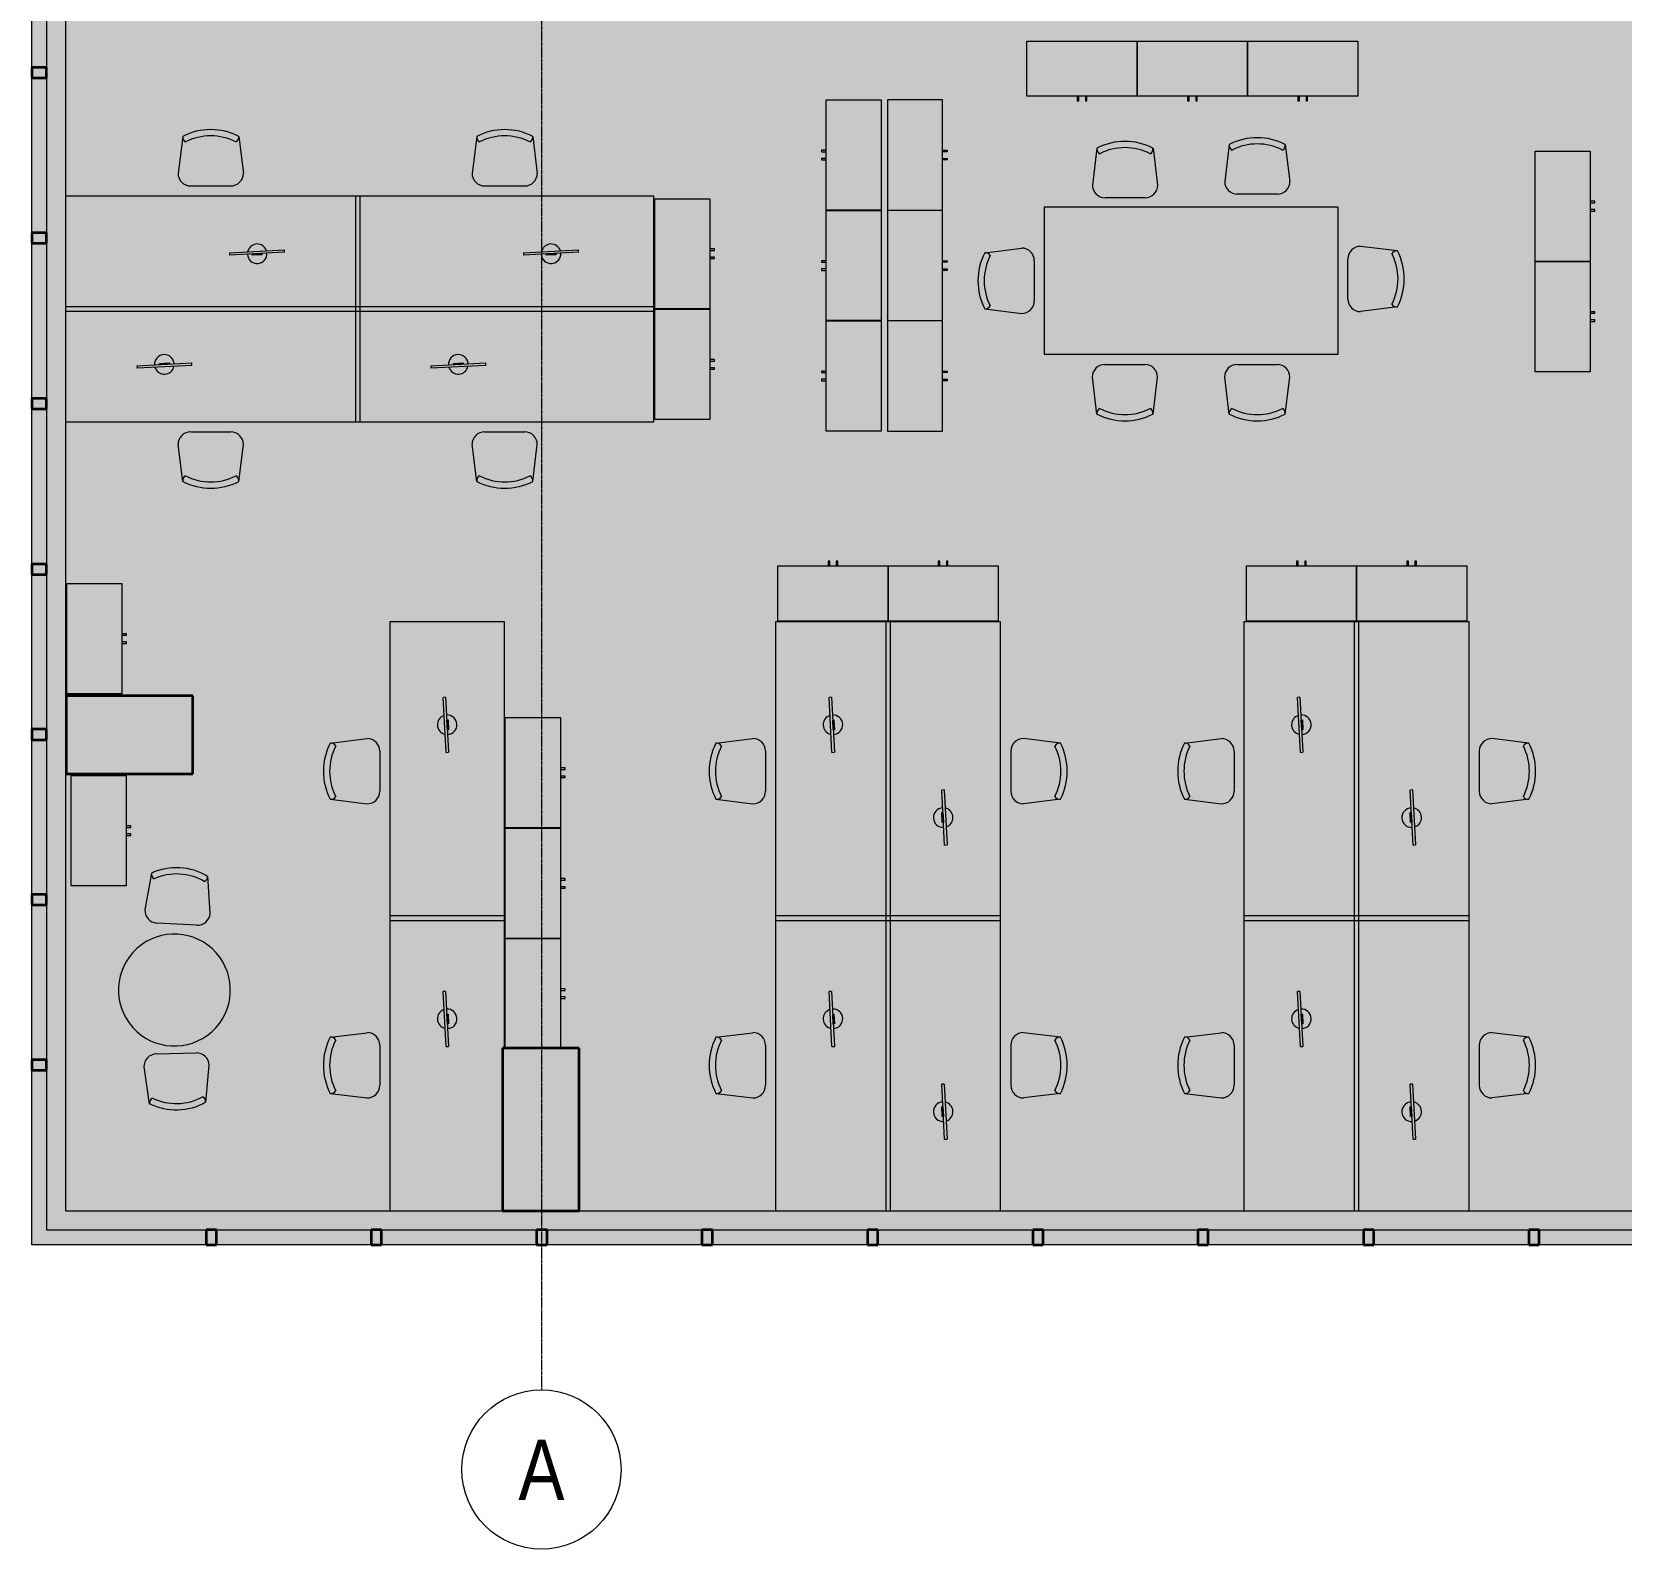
# Model space of a CAD drawing. Header units: millimetres. Extents: x -31381 to 39197, y -15686 to 26001.
# Drawn here: x -29005 to -16028, y -13891 to -1508 of the extents above; entities that cross this region are included whole.
import ezdxf

# ---------------------------------------------------------------- set-up
doc = ezdxf.new("R2010")
doc.units = ezdxf.units.MM
doc.linetypes.add('BVNDH-Grid Line', pattern=[22.225, 12.7, -3.175, 3.175, -3.175])
for name, color, linetype, lineweight in [('A-COLS', 52, 'Continuous', 13), ('A-DETL-GENF', 92, 'Continuous', 9), ('A-WALL', 113, 'Continuous', 13), ('G-IMPT', 8, 'Continuous', 9), ('I-FURN', 30, 'Continuous', 13), ('Q-CASE', 31, 'Continuous', 9), ('S-GRID', 1, 'Continuous', 9), ('S-GRID-IDEN', 1, 'Continuous', 9)]:
    doc.layers.add(name, color=color, linetype=linetype, lineweight=lineweight)
doc.styles.add('Arial Narrow', font='ARIALN.TTF', dxfattribs={"height": 491.641337})

# ---------------------------------------------------------------- blocks, each defined once
blk = doc.blocks.new('Chair-Desk - Chair-Desk-400354-Level 9 201 Kent St 1_100')
at = {"layer": 'I-FURN', "lineweight": 9}
for p, q in [((-164, 405), (163, 405)), ((-229, 0), (-266, 302)), ((229, 0), (266, 302))]:
    blk.add_line(p, q, dxfattribs=at)
for centre, radius, start, end in [((-164, 302), 103, 90, 180), ((163, 302), 103, 360, 90), ((-186, 7), 43.1, 116.8148, 189.0029), ((0, 447), 451, 242.9089, 297.0911), ((186, 7), 43.1, 350.9971, 63.1852), ((0, 447), 502, 242.9089, 297.0911)]:
    blk.add_arc(centre, radius, start, end, dxfattribs=at)
blk = doc.blocks.new('Chair-Desk - Chair-Desk-401080-Level 9 201 Kent St 1_100')
at = {"layer": 'I-FURN', "lineweight": 9}
for p, q in [((-229, 0), (-266, -302)), ((229, 0), (266, -302)), ((-164, -405), (163, -405))]:
    blk.add_line(p, q, dxfattribs=at)
for centre, radius, start, end in [((0, -447), 502, 62.9089, 117.0911), ((-186, -7), 43.1, 170.9971, 243.1852), ((0, -447), 451, 62.9089, 117.0911), ((186, -7), 43.1, 296.8148, 9.0029), ((-164, -302), 103, 180, 270), ((163, -302), 103, 270, 0)]:
    blk.add_arc(centre, radius, start, end, dxfattribs=at)
blk = doc.blocks.new('Desk - Arup Desk-682542-Level 9 201 Kent St 1_100')
at = {"layer": 'I-FURN', "lineweight": 9}
for p, q in [((1981, 850), (-457, 850)), ((-457, 850), (-457, -88)), ((1981, -88), (1981, 850)), ((159, 369), (608, 393)), ((344, 389), (424, 393)), ((424, 393), (425, 384)), ((609, 373), (608, 393)), ((159, 369), (160, 349)), ((609, 373), (160, 349)), ((345, 379), (344, 389)), ((425, 384), (345, 379)), ((-457, -88), (1981, -88))]:
    blk.add_line(p, q, dxfattribs=at)
for start, end in [(3, 183), (198, 348)]:
    blk.add_arc((383, 381), 80, start, end, dxfattribs=at)
blk = doc.blocks.new('Desk - Arup Desk-682543-Level 9 201 Kent St 1_100')
at = {"layer": 'I-FURN', "lineweight": 9}
for p, q in [((1951, 850), (-457, 850)), ((-457, 850), (-457, -88)), ((159, 369), (608, 393)), ((344, 389), (424, 393)), ((424, 393), (425, 384)), ((609, 373), (608, 393)), ((159, 369), (160, 349)), ((609, 373), (160, 349)), ((345, 379), (344, 389)), ((425, 384), (345, 379)), ((-457, -88), (1951, -88))]:
    blk.add_line(p, q, dxfattribs=at)
for start, end in [(3, 183), (198, 348)]:
    blk.add_arc((383, 381), 80, start, end, dxfattribs=at)
blk = doc.blocks.new('Desk - Arup Desk-682544-Level 9 201 Kent St 1_100')
at = {"layer": 'I-FURN', "lineweight": 9}
for p, q in [((1981, 850), (-427, 850)), ((1981, -88), (1981, 850)), ((159, 369), (608, 393)), ((344, 389), (424, 393)), ((424, 393), (425, 384)), ((609, 373), (608, 393)), ((159, 369), (160, 349)), ((609, 373), (160, 349)), ((345, 379), (344, 389)), ((425, 384), (345, 379)), ((-427, -88), (1981, -88))]:
    blk.add_line(p, q, dxfattribs=at)
for start, end in [(3, 183), (198, 348)]:
    blk.add_arc((383, 381), 80, start, end, dxfattribs=at)
blk = doc.blocks.new('Desk - Arup Desk-682545-Level 9 201 Kent St 1_100')
at = {"layer": 'I-FURN', "lineweight": 9}
for p, q in [((1981, 850), (-457, 850)), ((-457, 850), (-457, -88)), ((1981, -88), (1981, 850)), ((159, 369), (608, 393)), ((344, 389), (424, 393)), ((424, 393), (425, 384)), ((609, 373), (608, 393)), ((159, 369), (160, 349)), ((609, 373), (160, 349)), ((345, 379), (344, 389)), ((425, 384), (345, 379)), ((-457, -88), (1981, -88))]:
    blk.add_line(p, q, dxfattribs=at)
for start, end in [(3, 183), (198, 348)]:
    blk.add_arc((383, 381), 80, start, end, dxfattribs=at)
blk = doc.blocks.new('Desk - Arup Desk-682612-Level 9 201 Kent St 1_100')
at = {"layer": 'I-FURN', "lineweight": 9}
for p, q in [((1981, 850), (-457, 850)), ((-457, 850), (-457, -88)), ((1981, -88), (1981, 850)), ((159, 369), (608, 393)), ((344, 389), (424, 393)), ((424, 393), (425, 384)), ((609, 373), (608, 393)), ((159, 369), (160, 349)), ((609, 373), (160, 349)), ((345, 379), (344, 389)), ((425, 384), (345, 379)), ((-457, -88), (1981, -88))]:
    blk.add_line(p, q, dxfattribs=at)
for start, end in [(3, 183), (198, 348)]:
    blk.add_arc((383, 381), 80, start, end, dxfattribs=at)
blk = doc.blocks.new('Desk - Arup Desk-682613-Level 9 201 Kent St 1_100')
at = {"layer": 'I-FURN', "lineweight": 9}
for p, q in [((1951, 850), (-457, 850)), ((-457, 850), (-457, -88)), ((159, 369), (608, 393)), ((344, 389), (424, 393)), ((424, 393), (425, 384)), ((609, 373), (608, 393)), ((159, 369), (160, 349)), ((609, 373), (160, 349)), ((345, 379), (344, 389)), ((425, 384), (345, 379)), ((-457, -88), (1951, -88))]:
    blk.add_line(p, q, dxfattribs=at)
for start, end in [(3, 183), (198, 348)]:
    blk.add_arc((383, 381), 80, start, end, dxfattribs=at)
blk = doc.blocks.new('Desk - Arup Desk-682614-Level 9 201 Kent St 1_100')
at = {"layer": 'I-FURN', "lineweight": 9}
for p, q in [((1981, 850), (-427, 850)), ((1981, -88), (1981, 850)), ((159, 369), (608, 393)), ((344, 389), (424, 393)), ((424, 393), (425, 384)), ((609, 373), (608, 393)), ((159, 369), (160, 349)), ((609, 373), (160, 349)), ((345, 379), (344, 389)), ((425, 384), (345, 379)), ((-427, -88), (1981, -88))]:
    blk.add_line(p, q, dxfattribs=at)
for start, end in [(3, 183), (198, 348)]:
    blk.add_arc((383, 381), 80, start, end, dxfattribs=at)
blk = doc.blocks.new('Desk - Arup Desk-682615-Level 9 201 Kent St 1_100')
at = {"layer": 'I-FURN', "lineweight": 9}
for p, q in [((1981, 850), (-457, 850)), ((-457, 850), (-457, -88)), ((1981, -88), (1981, 850)), ((159, 369), (608, 393)), ((344, 389), (424, 393)), ((424, 393), (425, 384)), ((609, 373), (608, 393)), ((159, 369), (160, 349)), ((609, 373), (160, 349)), ((345, 379), (344, 389)), ((425, 384), (345, 379)), ((-457, -88), (1981, -88))]:
    blk.add_line(p, q, dxfattribs=at)
for start, end in [(3, 183), (198, 348)]:
    blk.add_arc((383, 381), 80, start, end, dxfattribs=at)
blk = doc.blocks.new('Desk - Arup Desk-682566-Level 9 201 Kent St 1_100')
at = {"layer": 'I-FURN', "lineweight": 9}
for p, q in [((1981, 850), (-424, 850)), ((1981, -88), (1981, 850)), ((159, 369), (608, 393)), ((344, 389), (424, 393)), ((424, 393), (425, 384)), ((609, 373), (608, 393)), ((159, 369), (160, 349)), ((609, 373), (160, 349)), ((345, 379), (344, 389)), ((425, 384), (345, 379)), ((-424, -88), (1981, -88))]:
    blk.add_line(p, q, dxfattribs=at)
for start, end in [(3, 183), (198, 348)]:
    blk.add_arc((383, 381), 80, start, end, dxfattribs=at)
blk = doc.blocks.new('Desk - Arup Desk-682567-Level 9 201 Kent St 1_100')
at = {"layer": 'I-FURN', "lineweight": 9}
for p, q in [((1981, 850), (-457, 850)), ((-457, 850), (-457, -88)), ((1981, -88), (1981, 850)), ((159, 369), (608, 393)), ((344, 389), (424, 393)), ((424, 393), (425, 384)), ((609, 373), (608, 393)), ((159, 369), (160, 349)), ((609, 373), (160, 349)), ((345, 379), (344, 389)), ((425, 384), (345, 379)), ((-457, -88), (1981, -88))]:
    blk.add_line(p, q, dxfattribs=at)
for start, end in [(3, 183), (198, 348)]:
    blk.add_arc((383, 381), 80, start, end, dxfattribs=at)
blk = doc.blocks.new('Desk - Arup Desk-682568-Level 9 201 Kent St 1_100')
at = {"layer": 'I-FURN', "lineweight": 9}
for p, q in [((1981, 850), (-457, 850)), ((-457, 850), (-457, -88)), ((1981, -88), (1981, 850)), ((159, 369), (608, 393)), ((344, 389), (424, 393)), ((424, 393), (425, 384)), ((609, 373), (608, 393)), ((159, 369), (160, 349)), ((609, 373), (160, 349)), ((345, 379), (344, 389)), ((425, 384), (345, 379)), ((-457, -88), (1981, -88))]:
    blk.add_line(p, q, dxfattribs=at)
for start, end in [(3, 183), (198, 348)]:
    blk.add_arc((383, 381), 80, start, end, dxfattribs=at)
blk = doc.blocks.new('Desk - Arup Desk-682569-Level 9 201 Kent St 1_100')
at = {"layer": 'I-FURN', "lineweight": 9}
for p, q in [((1948, 850), (-457, 850)), ((-457, 850), (-457, -88)), ((159, 369), (608, 393)), ((344, 389), (424, 393)), ((424, 393), (425, 384)), ((609, 373), (608, 393)), ((159, 369), (160, 349)), ((609, 373), (160, 349)), ((345, 379), (344, 389)), ((425, 384), (345, 379)), ((-457, -88), (1948, -88))]:
    blk.add_line(p, q, dxfattribs=at)
for start, end in [(3, 183), (198, 348)]:
    blk.add_arc((383, 381), 80, start, end, dxfattribs=at)
blk = doc.blocks.new('Desk - Arup Desk-682585-Level 9 201 Kent St 1_100')
at = {"layer": 'I-FURN', "lineweight": 9}
for p, q in [((1981, 850), (-457, 850)), ((-457, 850), (-457, -88)), ((1981, -88), (1981, 850)), ((159, 369), (608, 393)), ((344, 389), (424, 393)), ((424, 393), (425, 384)), ((609, 373), (608, 393)), ((159, 369), (160, 349)), ((609, 373), (160, 349)), ((345, 379), (344, 389)), ((425, 384), (345, 379)), ((-457, -88), (1981, -88))]:
    blk.add_line(p, q, dxfattribs=at)
for start, end in [(3, 183), (198, 348)]:
    blk.add_arc((383, 381), 80, start, end, dxfattribs=at)
blk = doc.blocks.new('Desk - Arup Desk-682586-Level 9 201 Kent St 1_100')
at = {"layer": 'I-FURN', "lineweight": 9}
for p, q in [((621, 850), (-457, 850)), ((-457, 850), (-457, -88)), ((159, 369), (608, 393)), ((344, 389), (424, 393)), ((424, 393), (425, 384)), ((609, 373), (608, 393)), ((159, 369), (160, 349)), ((609, 373), (160, 349)), ((345, 379), (344, 389)), ((425, 384), (345, 379)), ((-457, -88), (1951, -88))]:
    blk.add_line(p, q, dxfattribs=at)
for start, end in [(3, 183), (198, 348)]:
    blk.add_arc((383, 381), 80, start, end, dxfattribs=at)
blk = doc.blocks.new('B  - 500deep-400395-Level 9 201 Kent St 1_100')
at = {"layer": 'Q-CASE'}
for p, q in [((-406, -169), (-406, 281)), ((-406, 281), (494, 281)), ((494, 281), (494, -169)), ((494, -169), (-406, -169)), ((5, -169), (5, -207)), ((5, -207), (17, -207)), ((17, -207), (17, -169)), ((71, -169), (71, -207)), ((71, -207), (84, -207)), ((84, -207), (84, -169))]:
    blk.add_line(p, q, dxfattribs=at)
blk = doc.blocks.new('Table-Rectangular - 1200x2400-400393-Level 9 201 Kent St 1_100')
at = {"layer": 'I-FURN', "lineweight": 9}
for p, q in [((600, 1200), (-600, 1200)), ((-600, 1200), (-600, -1200)), ((600, -1200), (600, 1200)), ((-600, -1200), (600, -1200))]:
    blk.add_line(p, q, dxfattribs=at)
blk = doc.blocks.new('Round_Coffee_Table_2405 - Round_Coffee_Table_2405-400399-Level 9 201 Kent St 1_100')
at = {"layer": 'I-FURN', "lineweight": 9}
for start, end in [(360, 180), (180, 360)]:
    blk.add_arc((0, 0), 457, start, end, dxfattribs=at)
blk = doc.blocks.new('B  - 500deep-401663-Level 9 201 Kent St 1_100')
at = {"layer": 'Q-CASE'}
for p, q in [((494, 169), (-406, 169)), ((-406, 169), (-406, -281)), ((5, 207), (17, 207)), ((5, 169), (5, 207)), ((17, 207), (17, 169)), ((71, 207), (84, 207)), ((71, 169), (71, 207)), ((84, 207), (84, 169)), ((494, -281), (494, 169)), ((-406, -281), (494, -281))]:
    blk.add_line(p, q, dxfattribs=at)
blk = doc.blocks.new('Walls 1 - 140902 Building Facade_sat-1083296-Level 9 201 Kent St 1_100')
at = {"layer": 'G-IMPT', "lineweight": 13}
h = blk.add_hatch(color=254, dxfattribs=at)
h.paths.add_polyline_path([(8026, -11406), (33252, -11406), (34573, -10063), (35857, -10063), (36143, -10349), (35859, -10055), (34759, -10055), (34759, -9943), (34522, -9943), (33202, -11286), (-28885, -11286), (-28885, 22446), (-27552, 23804), (7527, 23803), (7528, 22384), (15558, 14390), (20648, 14390), (34759, 14388), (34759, 14508), (15608, 14510), (7648, 22434), (7647, 23923), (-27602, 23924), (-29005, 22495), (-29005, -11406), (6974, -11406)], flags=0)
h.paths.add_polyline_path([(35839, 14508), (37477, 16146), (37477, 16155), (35830, 14508)], flags=0)
blk.add_hatch(color=254, dxfattribs=at).paths.add_polyline_path([(-28885, -11286), (880, -11286), (880, -11131), (-28730, -11131), (-28730, 22383), (-27487, 23649), (7390, 23648), (7390, 22321), (7373, 22321), (7373, 22319), (15494, 14235), (34462, 14235), (34462, 14375), (34562, 14375), (34562, 14233), (34663, 14233), (34663, 14388), (29062, 14388), (15558, 14391), (7528, 22384), (7527, 23803), (-27553, 23803), (-28885, 22446), (-28885, -11142)], flags=0)
at = {"layer": 'A-WALL', "color": 47, "lineweight": 35}
for p, q in [((-29005, -1798), (-29005, -1883)), ((-28885, -1798), (-29005, -1798)), ((-28885, -1883), (-28885, -1798)), ((-29005, -1883), (-28885, -1883)), ((-29005, -3148), (-29005, -3233)), ((-28885, -3148), (-29005, -3148)), ((-29005, -3233), (-28885, -3233)), ((-28885, -3233), (-28885, -3148)), ((-29005, -4499), (-29005, -4584)), ((-28885, -4499), (-29005, -4499)), ((-28885, -4584), (-28885, -4499)), ((-29005, -4584), (-28885, -4584)), ((-29005, -5851), (-29005, -5936)), ((-28885, -5851), (-29005, -5851)), ((-29005, -5936), (-28885, -5936)), ((-28885, -5936), (-28885, -5851)), ((-29005, -7200), (-29005, -7285)), ((-28885, -7200), (-29005, -7200)), ((-28885, -7285), (-28885, -7200)), ((-29005, -7285), (-28885, -7285)), ((-29005, -8548), (-29005, -8633)), ((-28885, -8548), (-29005, -8548)), ((-28885, -8633), (-28885, -8548)), ((-29005, -8633), (-28885, -8633)), ((-29005, -9898), (-29005, -9983)), ((-28885, -9898), (-29005, -9898)), ((-29005, -9983), (-28885, -9983)), ((-28885, -9983), (-28885, -9898)), ((-27497, -11286), (-27582, -11286)), ((-27582, -11286), (-27582, -11406)), ((-27497, -11406), (-27497, -11286)), ((-26149, -11286), (-26234, -11286)), ((-26234, -11286), (-26234, -11406)), ((-26149, -11406), (-26149, -11286)), ((-24798, -11286), (-24883, -11286)), ((-24883, -11286), (-24883, -11406)), ((-24798, -11406), (-24798, -11286)), ((-23448, -11286), (-23533, -11286)), ((-23533, -11286), (-23533, -11406)), ((-23448, -11406), (-23448, -11286)), ((-22097, -11286), (-22182, -11286)), ((-22182, -11286), (-22182, -11406)), ((-22097, -11406), (-22097, -11286)), ((-20747, -11286), (-20832, -11286)), ((-20832, -11286), (-20832, -11406)), ((-20747, -11406), (-20747, -11286)), ((-19399, -11286), (-19484, -11286)), ((-19484, -11286), (-19484, -11406)), ((-19399, -11406), (-19399, -11286)), ((-18048, -11286), (-18133, -11286)), ((-18133, -11286), (-18133, -11406)), ((-18048, -11406), (-18048, -11286)), ((-16698, -11286), (-16783, -11286)), ((-16783, -11286), (-16783, -11406)), ((-16698, -11406), (-16698, -11286)), ((-27582, -11406), (-27497, -11406)), ((-26234, -11406), (-26149, -11406)), ((-24883, -11406), (-24798, -11406)), ((-23533, -11406), (-23448, -11406)), ((-22182, -11406), (-22097, -11406)), ((-20832, -11406), (-20747, -11406)), ((-19484, -11406), (-19399, -11406)), ((-18133, -11406), (-18048, -11406)), ((-16783, -11406), (-16698, -11406))]:
    blk.add_line(p, q, dxfattribs=at)
at = {"layer": 'G-IMPT', "color": 67, "lineweight": 13}
for p, q in [((-29005, -11406), (-29005, 22495)), ((-28885, 22446), (-28885, -11286)), ((-28730, 22383), (-28730, -11131)), ((-28730, -11131), (-25160, -11131)), ((-24535, -11131), (-14359, -11131)), ((-28885, -11286), (2159, -11286)), ((33252, -11406), (-29005, -11406))]:
    blk.add_line(p, q, dxfattribs=at)
blk = doc.blocks.new('Walls 1 - Walls 1-1083272-Level 9 201 Kent St 1_100')
blk.add_blockref('Walls 1 - 140902 Building Facade_sat-1083296-Level 9 201 Kent St 1_100', (0, 0))
blk = doc.blocks.new('Columns4 - Columns-1585781-Level 9 201 Kent St 1_100')
at = {"layer": 'A-COLS'}
blk.add_hatch(color=254, dxfattribs=at).paths.add_polyline_path([(13266, -11131), (13266, -9801), (12641, -9801), (12641, -11131), (12657, -11131)], flags=0)
at = {"layer": 'A-COLS', "color": 47, "lineweight": 35}
for p, q in [((12641, -9801), (12641, -11131)), ((13266, -9801), (12641, -9801)), ((13266, -11131), (13266, -9801)), ((12641, -11131), (13266, -11131))]:
    blk.add_line(p, q, dxfattribs=at)
blk = doc.blocks.new('Columns5 - Columns-1586051-Level 9 201 Kent St 1_100')
at = {"layer": 'A-COLS'}
blk.add_hatch(color=254, dxfattribs=at).paths.add_polyline_path([(13561, -10807), (13607, -10807), (13607, -10168), (12572, -10168), (12572, -10807)], flags=0)
at = {"layer": 'A-COLS', "color": 47, "lineweight": 35}
for p, q in [((12572, -10168), (12572, -10807)), ((13607, -10168), (12572, -10168)), ((13607, -10807), (13607, -10168)), ((12572, -10807), (13607, -10807))]:
    blk.add_line(p, q, dxfattribs=at)
blk = doc.blocks.new('Grid - Grid Head_BVNDH-294967-Level 9 201 Kent St 1_100')
at = {"layer": 'S-GRID-IDEN'}
blk.add_circle((0, 0), 6.5, dxfattribs=at)

msp = doc.modelspace()

# ---------------------------------------------------------------- hatches: boundary and pattern name
at = {"layer": 'A-DETL-GENF'}
h = msp.add_hatch(color=9, dxfattribs=at)
h.paths.add_polyline_path([(-28729.7, -11131.1), (-25160.5, -11131.1), (-25160.5, -9801.1), (-24535.5, -9801.1), (-24535.5, -11131.1), (-14359.1, -11131.1), (-14359.1, -9801.1), (-13734.1, -9801.1), (-13734.1, -11131.1), (-3550.9, -11131.1), (-3550.9, -9801.1), (-2925.9, -9801.1), (-2925.9, -11131.1), (780.2, -11131.1), (780.2, -5814.1), (880.2, -5814.1), (880.2, -542.9), (855.3, -542.9), (855.3, -4575.8), (-2473.7, -4575.8), (-2473.7, -542.9), (-2523.7, -542.9), (-2523.7, -342.9), (-1898.7, -342.9), (-1898.7, 1233.2), (-4518.7, 1233.2), (-4518.7, 708.2), (-4718.7, 708.2), (-4718.7, 858.2), (-5143.7, 858.2), (-5143.7, 1658.2), (-4718.7, 1658.2), (-4718.7, 5612.8), (-7543.7, 5612.8), (-7543.7, 4981), (-6089.3, 4981), (-6089.3, 4931), (-7543.7, 4931), (-7543.7, 4099.7), (-6089.3, 4099.7), (-6089.3, 4049.7), (-7543.7, 4049.7), (-7543.7, 3243.2), (-6089.3, 3243.2), (-6089.3, 3193.2), (-7543.7, 3193.2), (-7543.7, 2387.3), (-6089.3, 2387.3), (-6089.3, 2337.3), (-7543.7, 2337.3), (-7543.7, 1558.2), (-6093.7, 1558.2), (-6093.7, 1358.2), (-6203.7, 1358.2), (-6203.7, 1333.2), (-6843.7, 1333.2), (-6843.7, -342.9), (-4718.7, -342.9), (-4718.7, -111.8), (-4518.7, -111.8), (-4518.7, -342.9), (-3343.7, -342.9), (-3343.7, -542.9), (-3393.7, -542.9), (-3393.7, -4481.8), (-3403.7, -4481.8), (-3403.7, -4486.8), (-10713.7, -4486.8), (-10713.7, -4536.8), (-10813.7, -4536.8), (-10813.7, -4486.8), (-10833.7, -4486.8), (-10833.7, -4536.8), (-14983.7, -4536.8), (-14983.7, -361.8), (-14078.7, -361.8), (-14078.7, 11598.2), (-14148.9, 11598.2), (-14148.9, 16903.2), (-14153.7, 16903.2), (-14153.7, 17003.2), (886.3, 17003.2), (886.3, 13043.2), (-1868.3, 13043.2), (-1868.3, 11698.2), (-732.1, 11698.2), (-732.1, 11498.2), (-1698.7, 11498.2), (-1698.7, 11378.2), (-1898.7, 11378.2), (-1898.7, 11498.2), (-4518.7, 11498.2), (-4518.7, 11398.2), (-4718.7, 11398.2), (-4718.7, 11498.2), (-5943.7, 11498.2), (-5943.7, 9918.2), (-7543.7, 9918.2), (-7543.7, 9171.2), (-6089.3, 9171.2), (-6089.3, 9121.2), (-7543.7, 9121.2), (-7543.7, 8339.3), (-6089.3, 8339.3), (-6089.3, 8289.3), (-7543.7, 8289.3), (-7543.7, 7505.4), (-6089.3, 7505.4), (-6089.3, 7455.4), (-7543.7, 7455.4), (-7543.7, 6671.4), (-6089.3, 6671.4), (-6089.3, 6621.4), (-7543.7, 6621.4), (-7543.7, 5812.8), (-4718.7, 5812.8), (-4718.7, 10398.2), (-4518.7, 10398.2), (-4518.7, 9983.2), (-1898.7, 9983.2), (-1898.7, 10378.2), (-1698.7, 10378.2), (-1698.7, 10258.2), (146.3, 10258.2), (146.3, 11698.2), (6682.5, 11698.2), (9252.5, 9128.2), (12414.3, 9128.2), (12414.3, -442.9), (12364.3, -442.9), (12364.3, -541.8), (14223.3, -541.8), (14223.3, -192.9), (14323.3, -192.9), (14323.3, -442.9), (15813.8, -442.9), (15813.8, 23.8), (16853.3, 23.8), (16853.3, -442.9), (17572.5, -442.9), (17572.5, 2379.8), (14326.3, 2379.8), (14326.3, 707.1), (14323.3, 707.1), (14323.3, 607.1), (14223.3, 607.1), (14223.3, 707.1), (14226.3, 707.1), (14226.3, 2379.8), (14206.3, 2379.8), (14206.3, 2779.8), (15146.3, 2779.8), (15146.3, 2764.8), (14326.3, 2764.8), (14326.3, 2479.8), (17572.5, 2479.8), (17572.5, 5251.5), (14323.3, 5251.5), (14323.3, 3651.5), (14223.3, 3651.5), (14223.3, 5251.5), (14203.3, 5251.5), (14203.3, 5651.5), (15143.3, 5651.5), (15143.3, 5636.5), (14323.3, 5636.5), (14323.3, 5351.5), (17572.5, 5351.5), (17572.5, 8028.2), (14323.3, 8028.2), (14323.3, 6471.5), (14223.3, 6471.5), (14223.3, 8143.2), (17572.5, 8143.2), (17572.5, 8173.5), (17672.5, 8173.5), (17672.5, 7573.5), (17683.3, 7573.5), (17682.7, 8178.2), (17009.9, 8178.2), (17009.9, 14235.4), (15494.5, 14235.4), (7373.3, 22319.3), (7373.3, 22321.1), (6922.2, 22321.1), (6922.2, 23648.2), (-13748.7, 23648.2), (-13748.8, 22308.7), (-14373.8, 22308.7), (-14373.8, 23648.7), (-24548.7, 23648.2), (-24548.8, 22309), (-25173.8, 22309), (-25173.8, 23649), (-27487.6, 23648.2), (-28729.7, 22382.8), (-28729.7, -11128.9)], flags=0)
h.paths.add_polyline_path([(-28725.7, -7564.5), (-28725.7, -6925.3), (-27689.8, -6925.3), (-27689.8, -7564.5), (-27736.4, -7564.5)], flags=0)
h.paths.add_polyline_path([(826.3, -4561.8), (826.3, -542.9), (-2373.7, -542.9), (-2373.7, -4561.8), (-388.8, -4561.8)], flags=0)
h.paths.add_polyline_path([(-14341.8, -4436.8), (-10933.7, -4436.8), (-10933.7, -542.9), (-14078.7, -542.9), (-14078.7, -461.8), (-14883.7, -461.8), (-14883.7, -4436.8), (-14588.5, -4436.8)], flags=0)
h.paths.add_polyline_path([(-7633.7, -4386.8), (-5893.7, -4386.8), (-5893.7, -4278.5), (-5793.7, -4278.5), (-5793.7, -4386.8), (-3493.7, -4386.8), (-3493.7, -542.9), (-5793.7, -542.9), (-5793.7, -3516.5), (-5893.7, -3516.5), (-5893.7, -542.9), (-10713.7, -542.9), (-10713.7, -4386.8), (-7867, -4386.8)], flags=0)
h.paths.add_polyline_path([(-10813.7, -4386.8), (-10813.7, -542.9), (-10833.7, -542.9), (-10833.7, -4386.8)], flags=0)
h.paths.add_polyline_path([(-19959.8, -1009.2), (-19959.8, 19.5), (-18920.5, 19.5), (-18920.5, -1009.2), (-19944.7, -1009.2)], flags=0)
h.paths.add_polyline_path([(12233.1, -541.8), (12296.3, -541.8), (12296.3, -442.9), (12314.3, -442.9), (12314.3, 4481.2), (9381.3, 4481.2), (9381.3, -342.9), (9386.3, -342.9), (9386.3, -442.9), (11476.3, -442.9), (11476.3, -541.8)], flags=0)
h.paths.add_polyline_path([(17683.3, -541.8), (17683.3, -142.9), (17672.5, -142.9), (17672.5, -541.8)], flags=0)
h.paths.add_polyline_path([(3991.3, -524.9), (3991.3, 1468.2), (4191.3, 1468.2), (4191.3, 881), (6656.3, 881), (6656.3, 3429.5), (4191.3, 3429.5), (4191.3, 2878.2), (3991.3, 2878.2), (3991.3, 4108.2), (4191.3, 4108.2), (4191.3, 3629.5), (6656.3, 3629.5), (6656.3, 5998.2), (4191.3, 5998.2), (4191.3, 5518.2), (3991.3, 5518.2), (3991.3, 6748.2), (4191.3, 6748.2), (4191.3, 6198.2), (6656.3, 6198.2), (6656.3, 8757.1), (4191.3, 8757.1), (4191.3, 8158.2), (3991.3, 8158.2), (3991.3, 9388.2), (4191.3, 9388.2), (4191.3, 8957.1), (6656.3, 8957.1), (6656.3, 11413.2), (6571.4, 11498.2), (4191.3, 11498.2), (4191.3, 10798.2), (3991.3, 10798.2), (3991.3, 11680.2), (3983.3, 11680.2), (3983.3, 8064.2), (3991.3, 8064.2), (3991.3, 8058.2), (3983.3, 8058.2), (3983.3, 6848.2), (3991.3, 6848.2), (3991.3, 6842.2), (3983.3, 6842.2), (3983.3, 5424.2), (3991.3, 5424.2), (3991.3, 5418.2), (3983.3, 5418.2), (3983.3, 4208.2), (3991.3, 4208.2), (3991.3, 4202.2), (3983.3, 4202.2), (3983.3, 2784.2), (3991.3, 2784.2), (3991.3, 2778.2), (3983.3, 2778.2), (3983.3, 1568.2), (3991.3, 1568.2), (3991.3, 1562.2), (3983.3, 1562.2), (3983.3, -524.9)], flags=0)
h.paths.add_polyline_path([(-388.8, -342.9), (743.3, -342.9), (743.3, -202.9), (943.3, -202.9), (943.3, 842.1), (223.3, 842.1), (223.3, 867.1), (743.3, 867.1), (743.3, 1758.2), (83.8, 1758.2), (83.8, 1958.2), (743.3, 1958.2), (743.3, 4933.2), (-1698.7, 4933.2), (-1698.7, 1958.2), (-1056.2, 1958.2), (-1056.2, 1758.2), (-1698.7, 1758.2), (-1698.7, -342.9), (-765, -342.9)], flags=0)
h.paths.add_polyline_path([(433.6, -197.9), (223.3, -197.9), (223.3, -172.9), (743.3, -172.9), (743.3, -197.9)], flags=0)
h.paths.add_polyline_path([(17672.5, -22.9), (17683.3, -22.9), (17683.3, 7453.5), (17672.5, 7453.5), (17672.5, 167.1)], flags=0)
h.paths.add_polyline_path([(-4943.7, 1058.2), (-4718.7, 1058.2), (-4718.7, 1458.2), (-4943.7, 1458.2), (-4943.7, 1233.2)], flags=0)
h.paths.add_polyline_path([(-1898.7, 1433.2), (-1898.7, 4083.2), (-4518.7, 4083.2), (-4518.7, 1433.2), (-4290.2, 1433.2)], flags=0)
h.paths.add_polyline_path([(-28725.7, 3235.5), (-28725.7, 3874.7), (-27402.5, 3874.7), (-27402.5, 3419.9), (-27468.8, 3416.4), (-27467.8, 3396.4), (-27402.5, 3399.8), (-27402.5, 3235.5), (-27736.4, 3235.5)], flags=0)
h.paths.add_polyline_path([(14323.3, 3599.8), (14226.3, 3599.8), (14226.3, 3629.8), (14326.3, 3629.8), (14326.3, 3599.8)], flags=0)
h.paths.add_polyline_path([(-1898.7, 4283.2), (-1898.7, 6933.2), (-4518.7, 6933.2), (-4518.7, 4283.2), (-4502.2, 4283.2)], flags=0)
h.paths.add_polyline_path([(9401.3, 4601.2), (9406.3, 4601.2), (9406.3, 9008.2), (9401.3, 9008.2), (9401.3, 4615.2)], flags=0)
h.paths.add_polyline_path([(-1637.2, 5133.2), (743.3, 5133.2), (743.3, 5578.2), (943.3, 5578.2), (943.3, 6393.2), (743.3, 6393.2), (743.3, 6758.2), (-1698.7, 6758.2), (-1698.7, 5133.2)], flags=0)
h.paths.add_polyline_path([(-388.8, 6958.2), (743.3, 6958.2), (743.3, 7843.2), (943.3, 7843.2), (943.3, 8643.2), (743.3, 8643.2), (743.3, 9483.2), (-673.7, 9483.2), (-673.7, 8358.2), (-1698.7, 8358.2), (-1698.7, 6958.2)], flags=0)
h.paths.add_polyline_path([(-4518.7, 7133.2), (-1898.7, 7133.2), (-1898.7, 9783.2), (-4518.7, 9783.2), (-4518.7, 8358.2)], flags=0)
h.paths.add_polyline_path([(-873.7, 8558.2), (-873.7, 9483.2), (-1698.7, 9483.2), (-1698.7, 8558.2), (-1082.1, 8558.2)], flags=0)
h.paths.add_polyline_path([(-27402.5, 8636.5), (-28725.7, 8636.5), (-28725.7, 9275.7), (-27402.5, 9275.7), (-27402.5, 8657.2)], flags=0)
h.paths.add_polyline_path([(9381.3, 8971.1), (9381.3, 9028.2), (9324.2, 9028.2), (9344.8, 9007.6)], flags=0)
h.paths.add_polyline_path([(346.3, 9683.2), (743.3, 9683.2), (743.3, 11498.2), (346.3, 11498.2), (346.3, 10058.2), (-1698.7, 10058.2), (-1698.7, 9683.2), (146.3, 9683.2)], flags=0)
h.paths.add_polyline_path([(16853.3, 11157.2), (15803.3, 11157.2), (15803.3, 12222.2), (16873.3, 12222.2), (16873.3, 11157.2)], flags=0)
h.paths.add_polyline_path([(-19959.8, 11203.6), (-19959.8, 12171.3), (-18920.5, 12171.3), (-18920.5, 11203.6), (-19321.8, 11203.6)], flags=0)
h.paths.add_polyline_path([(-4518.7, 11698.2), (-2068.3, 11698.2), (-2068.3, 16903.2), (-10083.5, 16903.2), (-10083.5, 11698.2), (-6268.3, 11698.2), (-6268.3, 16898.2), (-6068.3, 16898.2), (-6068.3, 11698.2), (-4596.2, 11698.2)], flags=0)
h.paths.add_polyline_path([(-13010.8, 11698.2), (-10283.5, 11698.2), (-10283.5, 16903.2), (-14048.9, 16903.2), (-14048.9, 11698.2), (-13643.7, 11698.2)], flags=0)
h.paths.add_polyline_path([(3943.3, 11703.2), (963.3, 11703.2), (963.3, 11718.2), (3971.3, 11718.2), (3971.3, 11703.2), (3961.3, 11703.2)], flags=0)
h.paths.add_polyline_path([(743.3, 13143.2), (786.3, 13143.2), (786.3, 16903.2), (-1868.3, 16903.2), (-1868.3, 13143.2), (346.3, 13143.2)], flags=0)
h.paths.add_polyline_path([(15608, 14510.4), (7667.4, 22451), (7667.4, 23931), (-27592.6, 23931), (-27599.6, 23924), (7646.7, 23923.1), (7648.2, 22433.7), (15595.6, 14522.7)], flags=0)
h.paths.add_polyline_path([(-27688.8, 19436.5), (-28725.7, 19436.5), (-28725.7, 20075.7), (-27688.8, 20075.7), (-27688.8, 19894.9)], flags=0)
h.paths.add_polyline_path([(-3077.4, 22306.3), (-3573.7, 22306.3), (-3573.7, 23646.3), (-2948.7, 23646.3), (-2948.7, 22306.3), (-3060.2, 22306.3)], flags=0)
h.paths.add_polyline_path([(-28992.7, 22507.6), (-27738.8, 23784.8), (-28992.7, 22530.9)], flags=0)

# ---------------------------------------------------------------- linework, layer by layer
at = {"layer": 'S-GRID', "linetype": 'BVNDH-Grid Line'}
msp.add_line((-24843.7, 24701), (-24843.7, -12591), dxfattribs=at)

# ---------------------------------------------------------------- block references
at = {"layer": 'A-COLS', "color": 67}
for name, p in [('Columns5 - Columns-1586051-Level 9 201 Kent St 1_100', (-41297.3, 3242.5)), ('Columns4 - Columns-1585781-Level 9 201 Kent St 1_100', (-37801.6, 0))]:
    msp.add_blockref(name, p, dxfattribs=at)
at = {"layer": 'A-WALL', "color": 67}
msp.add_blockref('Walls 1 - Walls 1-1083272-Level 9 201 Kent St 1_100', (0, 0), dxfattribs=at)
at = {"layer": 'I-FURN', "lineweight": 9}
for name, p in [('Chair-Desk - Chair-Desk-401080-Level 9 201 Kent St 1_100', (-27543.4, -2360.9)), ('Chair-Desk - Chair-Desk-401080-Level 9 201 Kent St 1_100', (-25143.4, -2360.9)), ('Desk - Arup Desk-682566-Level 9 201 Kent St 1_100', (-28305.7, -4602.8)), ('Desk - Arup Desk-682567-Level 9 201 Kent St 1_100', (-25905.7, -4602.8)), ('Chair-Desk - Chair-Desk-400354-Level 9 201 Kent St 1_100', (-20079.1, -4627.3)), ('Chair-Desk - Chair-Desk-400354-Level 9 201 Kent St 1_100', (-18999.2, -4627.3)), ('Chair-Desk - Chair-Desk-400354-Level 9 201 Kent St 1_100', (-27543.4, -5177.1)), ('Chair-Desk - Chair-Desk-400354-Level 9 201 Kent St 1_100', (-25143.4, -5177.1))]:
    msp.add_blockref(name, p, dxfattribs=at)
for name, p, rotation in [('Chair-Desk - Chair-Desk-400354-Level 9 201 Kent St 1_100', (-20079.1, -2456.8), 180), ('Chair-Desk - Chair-Desk-400354-Level 9 201 Kent St 1_100', (-18999.2, -2426.8), 180), ('Desk - Arup Desk-682569-Level 9 201 Kent St 1_100', (-26781.7, -2938), 180), ('Desk - Arup Desk-682568-Level 9 201 Kent St 1_100', (-24381.7, -2938), 180), ('Table-Rectangular - 1200x2400-400393-Level 9 201 Kent St 1_100', (-19539.3, -3539.6), 89.99999999999991), ('Chair-Desk - Chair-Desk-400354-Level 9 201 Kent St 1_100', (-21224.4, -3539.6), 269.9999999999995), ('Chair-Desk - Chair-Desk-400354-Level 9 201 Kent St 1_100', (-17853.9, -3524.4), 89.99999999999967), ('Desk - Arup Desk-682585-Level 9 201 Kent St 1_100', (-25994.7, -6779.8), 269.9999999999997), ('Desk - Arup Desk-682542-Level 9 201 Kent St 1_100', (-22844.7, -6779.8), 269.9999999999997), ('Desk - Arup Desk-682545-Level 9 201 Kent St 1_100', (-21182.7, -8303.8), 90.00000000000007), ('Desk - Arup Desk-682612-Level 9 201 Kent St 1_100', (-19019.7, -6779.8), 269.9999999999997), ('Desk - Arup Desk-682615-Level 9 201 Kent St 1_100', (-17357.7, -8303.8), 90.00000000000007), ('Chair-Desk - Chair-Desk-400354-Level 9 201 Kent St 1_100', (-26569, -7542.2), 270), ('Chair-Desk - Chair-Desk-400354-Level 9 201 Kent St 1_100', (-23419, -7542.2), 270), ('Chair-Desk - Chair-Desk-401080-Level 9 201 Kent St 1_100', (-20606.2, -7542.2), 270), ('Chair-Desk - Chair-Desk-400354-Level 9 201 Kent St 1_100', (-19594, -7542.2), 270), ('Chair-Desk - Chair-Desk-401080-Level 9 201 Kent St 1_100', (-16781.2, -7542.2), 270), ('Chair-Desk - Chair-Desk-400354-Level 9 201 Kent St 1_100', (-27798.8, -8385.3), 176.8256192908253), ('Round_Coffee_Table_2405 - Round_Coffee_Table_2405-400399-Level 9 201 Kent St 1_100', (-27840.4, -9327.7), 311.8256192908263), ('Desk - Arup Desk-682586-Level 9 201 Kent St 1_100', (-25994.7, -9179.8), 269.9999999999997), ('Desk - Arup Desk-682543-Level 9 201 Kent St 1_100', (-22844.7, -9179.8), 269.9999999999997), ('Desk - Arup Desk-682544-Level 9 201 Kent St 1_100', (-21182.7, -10703.8), 90.00000000000007), ('Desk - Arup Desk-682613-Level 9 201 Kent St 1_100', (-19019.7, -9179.8), 269.9999999999997), ('Desk - Arup Desk-682614-Level 9 201 Kent St 1_100', (-17357.7, -10703.8), 90.00000000000007), ('Chair-Desk - Chair-Desk-400354-Level 9 201 Kent St 1_100', (-26569, -9942.2), 270), ('Chair-Desk - Chair-Desk-400354-Level 9 201 Kent St 1_100', (-23419, -9942.2), 270), ('Chair-Desk - Chair-Desk-401080-Level 9 201 Kent St 1_100', (-20606.2, -9942.2), 270), ('Chair-Desk - Chair-Desk-400354-Level 9 201 Kent St 1_100', (-19594, -9942.2), 270), ('Chair-Desk - Chair-Desk-401080-Level 9 201 Kent St 1_100', (-16781.2, -9942.2), 270), ('Chair-Desk - Chair-Desk-400354-Level 9 201 Kent St 1_100', (-27813.8, -10250), 1.544310311973598)]:
    msp.add_blockref(name, p, dxfattribs=dict(at, rotation=rotation))
at = {"layer": 'Q-CASE'}
for p in [(-20473.8, -1864.9), (-19572.8, -1864.9), (-18671.9, -1864.9)]:
    msp.add_blockref('B  - 500deep-400395-Level 9 201 Kent St 1_100', p, dxfattribs=at)
for name, p, rotation in [('B  - 500deep-400395-Level 9 201 Kent St 1_100', (-22349.7, -2469.6), 270.0000000000002), ('B  - 500deep-401663-Level 9 201 Kent St 1_100', (-21737.8, -2469.6), 269.9999999999997), ('B  - 500deep-400395-Level 9 201 Kent St 1_100', (-16449.8, -2975.1), 90.00000000000007), ('B  - 500deep-400395-Level 9 201 Kent St 1_100', (-23637.8, -3363.4), 90.00000000000053), ('B  - 500deep-400395-Level 9 201 Kent St 1_100', (-22349.7, -3370.6), 270.0000000000002), ('B  - 500deep-401663-Level 9 201 Kent St 1_100', (-21737.8, -3370.6), 269.9999999999997), ('B  - 500deep-400395-Level 9 201 Kent St 1_100', (-16449.8, -3876.1), 90.00000000000007), ('B  - 500deep-400395-Level 9 201 Kent St 1_100', (-23637.8, -4266.3), 90.00000000000053), ('B  - 500deep-400395-Level 9 201 Kent St 1_100', (-22349.7, -4271.5), 270.0000000000002), ('B  - 500deep-401663-Level 9 201 Kent St 1_100', (-21737.8, -4271.5), 269.9999999999997), ('B  - 500deep-400395-Level 9 201 Kent St 1_100', (-22419.3, -6035.9), 180), ('B  - 500deep-400395-Level 9 201 Kent St 1_100', (-21519.3, -6035.9), 180), ('B  - 500deep-400395-Level 9 201 Kent St 1_100', (-18594.3, -6035.9), 180), ('B  - 500deep-400395-Level 9 201 Kent St 1_100', (-17694.3, -6035.9), 180), ('B  - 500deep-400395-Level 9 201 Kent St 1_100', (-28437.8, -6503.9), 90.00000000000053), ('B  - 500deep-400395-Level 9 201 Kent St 1_100', (-24857.8, -7598.4), 90.00000000000053), ('B  - 500deep-400395-Level 9 201 Kent St 1_100', (-28402.8, -8071.3), 90.00000000000053), ('B  - 500deep-400395-Level 9 201 Kent St 1_100', (-24857.8, -8501.3), 90.00000000000053), ('B  - 500deep-400395-Level 9 201 Kent St 1_100', (-24857.8, -9401.3), 90.00000000000053)]:
    msp.add_blockref(name, p, dxfattribs=dict(at, rotation=rotation))
at = {"layer": 'S-GRID-IDEN', "xscale": 99.99999999999993, "yscale": 99.99999999999993, "zscale": 99.99999999999993, "rotation": 180}
msp.add_blockref('Grid - Grid Head_BVNDH-294967-Level 9 201 Kent St 1_100', (-24843.7, -13241), dxfattribs=at)

# ---------------------------------------------------------------- next in the draw order: texts
at = {"layer": 'S-GRID-IDEN', "insert": (-24843.6, -12996.8), "char_height": 491.6, "width": 450, "attachment_point": 2, "line_spacing_factor": 0.968573, "style": 'Arial Narrow', "bg_fill": 3, "box_fill_scale": 1.25, "bg_fill_color": 0, "bg_fill_transparency": 0}
msp.add_mtext('A', dxfattribs=at)

doc.saveas('drawing.dxf')
